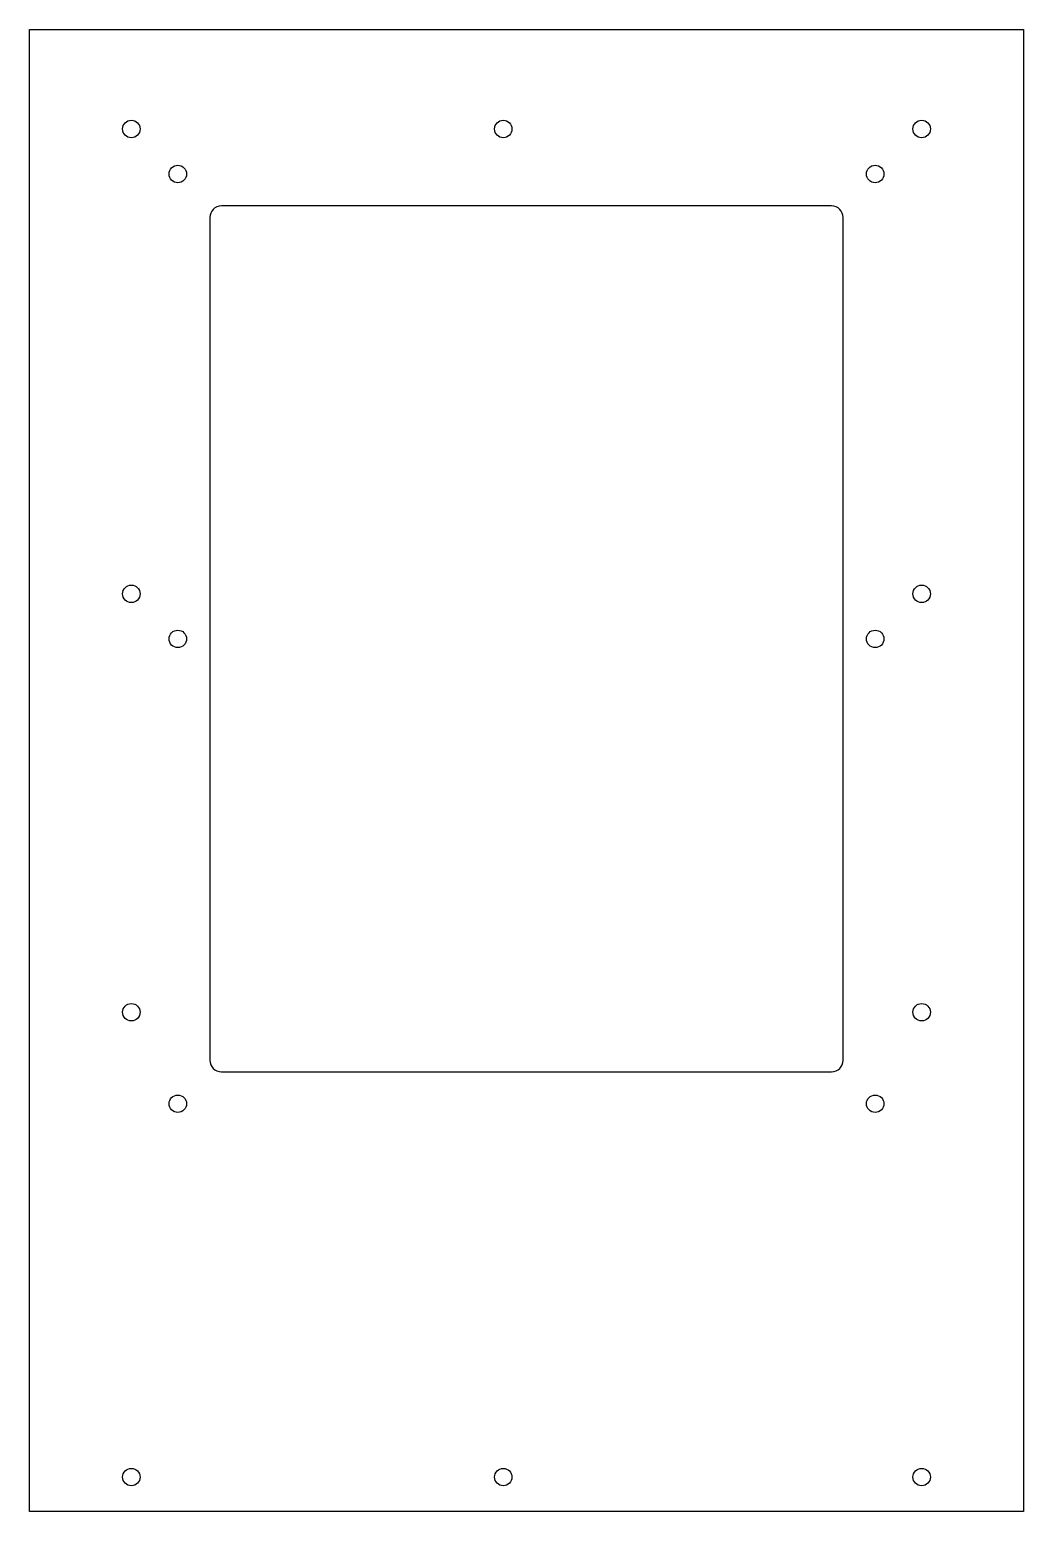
# Model space of a CAD drawing. Header units: inches. Extents: x -10.7 to 10.7, y -15.9 to 15.9.
import ezdxf

# ---------------------------------------------------------------- set-up
doc = ezdxf.new("R2010")
doc.units = ezdxf.units.IN
doc.layers.get('0').update_dxf_attribs({"linetype": 'CONTINUOUS'})

msp = doc.modelspace()

# ---------------------------------------------------------------- linework, layer by layer
msp.add_lwpolyline([(-10.6875, -15.9375), (-10.6875, 15.9375), (10.6875, 15.9375), (10.6875, -15.9375)], close=True)
msp.add_lwpolyline([(6.8125, -6.23125), (6.8125, 11.89375, 0.41421356), (6.5625, 12.14375), (-6.5625, 12.14375, 0.41421356), (-6.8125, 11.89375), (-6.8125, -6.23125, 0.41421356), (-6.5625, -6.48125), (6.5625, -6.48125, 0.41421356)], format="xyb", close=True)
for centre in [(-8.5, 13.8), (-0.5, 13.8), (8.5, 13.8), (-7.5, 12.83125), (7.5, 12.83125), (-8.5, 3.8), (8.5, 3.8), (-7.5, 2.83125), (7.5, 2.83125), (-8.5, -5.2), (8.5, -5.2), (-7.5, -7.16875), (7.5, -7.16875), (-8.5, -15.2), (-0.5, -15.2), (8.5, -15.2)]:
    msp.add_circle(centre, 0.1875)

doc.saveas('drawing.dxf')
